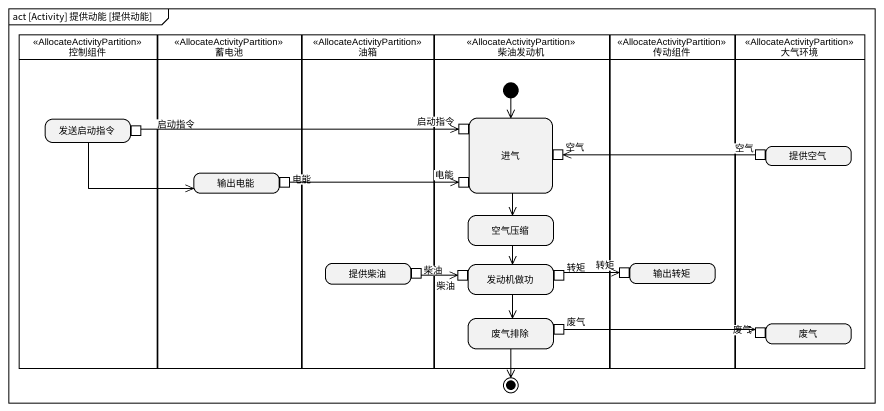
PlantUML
@startuml
mainframe act [Activity] 提供动能 [提供动能]
hide empty description
state 控制组件 <<AllocateActivityPartition>> {
  state 发送启动指令 {
    state "启动指令" as 启动指令_2 <<outputPin>>
  }
}
state 蓄电池 <<AllocateActivityPartition>> {
  state 输出电能 {
    state 电能 <<outputPin>>
  }
}
state 油箱 <<AllocateActivityPartition>> {
  state 提供柴油 {
    state 柴油 <<outputPin>>
  }
}
state 柴油发动机 <<AllocateActivityPartition>> {
  state 进气 {
    state 启动指令 <<inputPin>>
    state 空气 <<inputPin>>
    state "电能" as 电能_2 <<inputPin>>
  }
  state 空气压缩
  state 发动机做功 {
    state "柴油" as 柴油_2 <<inputPin>>
    state 转矩 <<outputPin>>
  }
  state 废气排除 {
    state 废气 <<outputPin>>
  }
  [*] --> 进气
}
state 传动组件 <<AllocateActivityPartition>> {
  state 输出转矩 {
    state "转矩" as 转矩_2 <<inputPin>>
  }
}
state 大气环境 <<AllocateActivityPartition>> {
  state 提供空气 {
    state "空气" as 空气_2 <<outputPin>>
  }
  state "废气" as 废气_3 {
    state "废气" as 废气_2 <<inputPin>>
  }
}
state final1 <<end>>
发送启动指令 -right-> 输出电能
进气 --> 空气压缩
启动指令_2 -right-> 启动指令
空气_2 -left-> 空气
电能 -right-> 电能_2
空气压缩 --> 发动机做功
柴油 -right-> 柴油_2
发动机做功 --> 废气排除
转矩 -right-> 转矩_2
废气排除 --> final1
废气 -right-> 废气_2
@enduml
